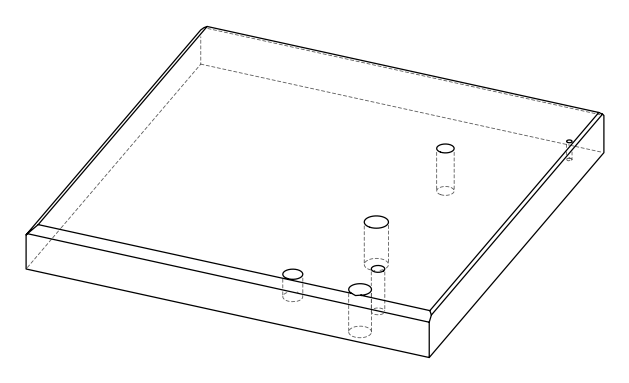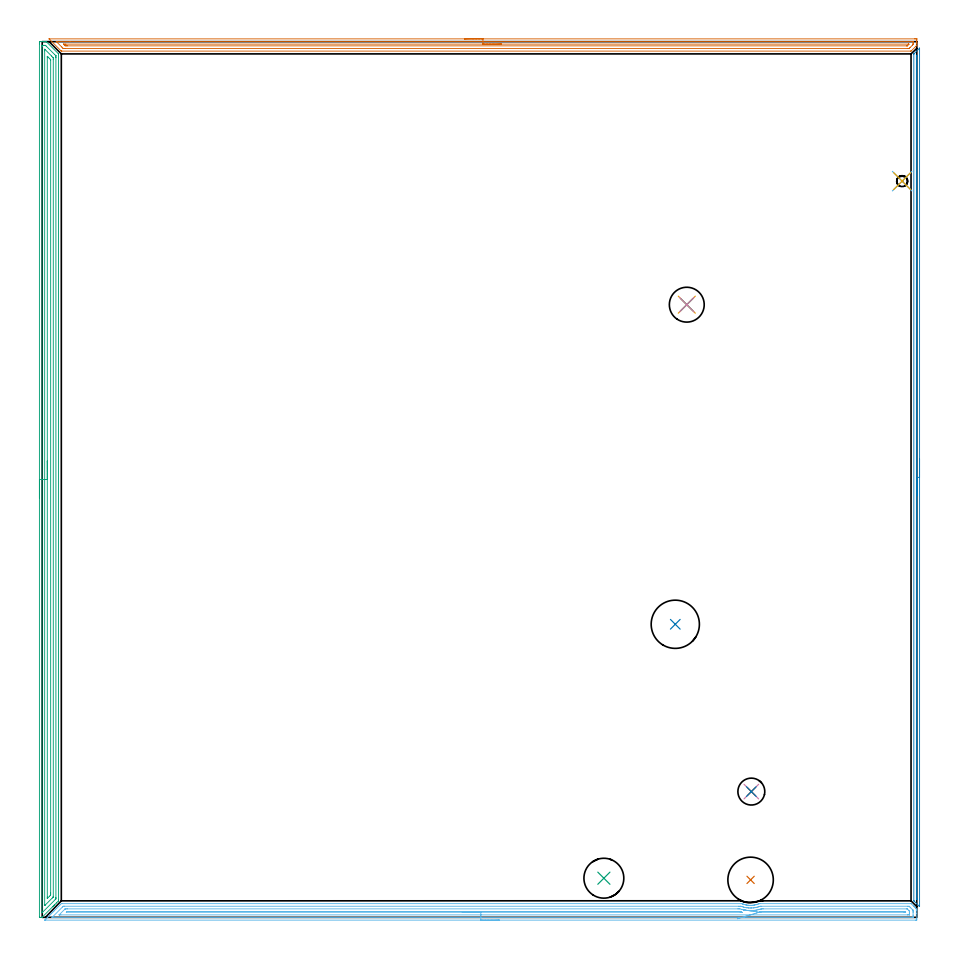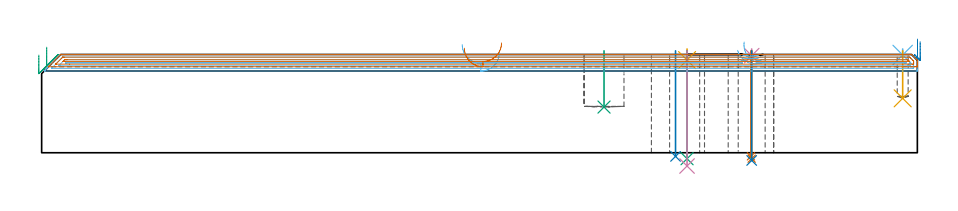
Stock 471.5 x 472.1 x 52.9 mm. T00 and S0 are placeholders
(PLAN: 15 operations, 9 tool changes, 50.8 min)
(1 INDEXABLE_INSERT_DRILL_THROUGH_HOLE_FROM_SOLID | STEP1HOLE | NXT0302_020 | 0.23 min | 24908 mm3)
(2 INDEXABLE_INSERT_DRILL_THROUGH_HOLE_FROM_SOLID_1 | STEP1HOLE_1 | NXT0302_023 | 0.23 min | 28052 mm3)
(3 INDEXABLE_INSERT_DRILL_BLIND_HOLE_FROM_SOLID | STEP1POCKET | NXT0302_014 | 0.12 min | 10164 mm3)
(4 SPOT_DRILL | STEP1HOLE_2 | NXT0321_9005460120000 | 0.03 min | 2 mm3)
(5 SPOT_DRILL_1 | STEP1HOLE_3 | NXT0321_9005460120000 | 0.05 min | 181 mm3)
(6 SPOT_DRILL_2 | STEP1POCKET_1 | NXT0321_9005460120000 | 0.03 min | 2 mm3)
(7 DRILL_THROUGH_HOLE_INTO_CENTER | STEP1HOLE_2 | NXT0301_065 | 0.23 min | 3643 mm3)
(8 DRILL_TO_ENLARGE_THROUGH_HOLE | STEP1HOLE_2 | NXT0301_106 | 0.24 min | 5062 mm3)
(9 DRILL_THROUGH_HOLE_INTO_CENTER_1 | STEP1HOLE_3 | NXT0301_065 | 0.23 min | 3513 mm3)
(10 DRILL_TO_ENLARGE_THROUGH_HOLE_1 | STEP1HOLE_3 | UGT0301_256 | 0.25 min | 10960 mm3)
(11 DRILL_BLIND_HOLE_INTO_CENTER | STEP1POCKET_1 | NXT0301_030 | 0.1 min | 612 mm3)
(12 AREA_MILL | FG_CHAMFER_SURFACE | UGT0205_001 | 15.13 min | 18670 mm3)
(13 AREA_MILL_1 | FG_CHAMFER_SURFACE_1 | UGT0205_001 | 11.31 min | 10264 mm3)
(14 AREA_MILL_2 | FG_CHAMFER_SURFACE_2 | UGT0205_001 | 7.5 min | 2202 mm3)
(15 AREA_MILL_3 | FG_CHAMFER_SURFACE_3 | UGT0205_001 | 15.15 min | 24588 mm3)
(TOOL NXT0302_020 | Index. Insert Drill 24.5mm [880-D2450L25-03] | D24.5 PA176 FL74 Z2)
(TOOL NXT0302_023 | Index. Insert Drill 26mm [880-D2600L32-05] | D26 PA176 FL130 Z2)
(TOOL NXT0302_014 | Index. Insert Drill 21.5mm [880-D2150L25-03] | D21.5 PA176 FL65 Z2)
(TOOL NXT0321_9005460120000 | NC Spot Drill, 142deg, 12mm, Carbide, Uncoated | D12 PA142 FL30 Z2)
(TOOL NXT0301_065 | Carbide Drill 9.4mm [860.1-0940-075A1-MM 2214] | D9.4 PA140 FL98 Z2)
(TOOL NXT0301_106 | Carbide Drill 14.5mm [860.1-1450-073A1-MM 2214] | D14.5 PA140 FL83 Z2)
(TOOL UGT0301_256 | Twist Drill 18.8 mm | D18.8 PA118 FL135 Z2)
(TOOL NXT0301_030 | Carbide Drill 5.9mm [860.1-0590-018A1-MM 2214] | D5.9 PA140 FL28 Z2)
(TOOL UGT0205_001 | Chamfer Mill 20 x 3 x 45 deg. | D20 FL50 Z2)
(OP 1 INDEXABLE_INSERT_DRILL_THROUGH_HOLE_FROM_SOLID)
G17 G21 G94 G90
T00 M6
G54
G17 G0 G90 X381.9 Y20.2 S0 M3
G43 Z62.9 H1
G94 G81 G98 Z-1.928 F250. R54.9
G80
M5
M2
(OP 2 INDEXABLE_INSERT_DRILL_THROUGH_HOLE_FROM_SOLID_1)
G17 G21 G94 G90
T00 M6
G54
G17 G0 G90 X341.3 Y158. S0 M3
G43 Z62.9 H1
G94 G81 G98 Z-1.954 F250. R54.9
G80
M5
M2
(OP 3 INDEXABLE_INSERT_DRILL_BLIND_HOLE_FROM_SOLID)
G17 G21 G94 G90
T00 M6
G54
G17 G0 G90 X302.8 Y21.1 S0 M3
G43 Z62.9 H1
G94 G81 G98 Z24.6 F250. R54.9
G80
M5
M2
(OP 4 SPOT_DRILL)
G17 G21 G94 G90
T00 M6
G54
G17 G0 G90 X382.3 Y67.8 S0 M3
G43 Z62.9 H0
G94 G81 G98 Z52.272 F250. R55.9
G80
M5
M2
(OP 5 SPOT_DRILL_1)
G17 G21 G94 G90
T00 M6
G54
G17 G0 G90 X347.5 Y330.3 S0 M3
G43 Z62.9 H0
G94 G81 G98 Z49.9 F250. R55.9
G80
M5
M2
(OP 6 SPOT_DRILL_2)
G17 G21 G94 G90
T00 M6
G54
G17 G0 G90 X463.6 Y396.9 S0 M3
G43 Z62.9 H0
G94 G81 G98 Z52.646 F250. R55.9
G80
M5
M2
(OP 7 DRILL_THROUGH_HOLE_INTO_CENTER)
G17 G21 G94 G90
T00 M6
G54
G17 G0 G90 X382.3 Y67.8 S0 M3
G43 Z62.9 H1
G94 G73 G98 Z-3.211 F250. Q9.352 R54.9
G80
M5
M2
(OP 8 DRILL_TO_ENLARGE_THROUGH_HOLE)
G17 G21 G94 G90
T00 M6
G54
G17 G0 G90 X382.3 Y67.8 S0 M3
G43 Z62.9 H1
G94 G73 G98 Z-4.139 F250. Q14.26 R54.9
G80
M5
M2
(OP 9 DRILL_THROUGH_HOLE_INTO_CENTER_1)
G17 G21 G94 G90
T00 M6
G54
G17 G0 G90 X347.5 Y330.3 S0 M3
G43 Z62.9 H1
G94 G73 G98 Z-3.211 F250. Q9.352 R54.9
G80
M5
M2
(OP 10 DRILL_TO_ENLARGE_THROUGH_HOLE_1)
G17 G21 G94 G90
T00 M6
G54
G17 G0 G90 X347.5 Y330.3 S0 M3
G43 Z62.9 H0
G94 G73 G98 Z-7.148 F250. Q15.012 R54.9
G80
M5
M2
(OP 11 DRILL_BLIND_HOLE_INTO_CENTER)
G17 G21 G94 G90
T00 M6
G54
G17 G0 G90 X463.6 Y396.9 S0 M3
G43 Z62.9 H1
G94 G81 G98 Z29.3 F250. R54.9
G80
M5
M2
(OP 12 AREA_MILL)
G17 G21 G94 G90
T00 M6
G54
G17 G0 G90 X246.45 Y-1.5 S1061 M3
G43 Z62.9 H0
Z54.
G94 G1 X246.412 Z53.128 F250.
X246.298 Z52.264
X246.109 Z51.412
X245.847 Z50.58
X245.513 Z49.774
X245.11 Z49.
X244.642 Z48.264
X244.11 Z47.572
X243.521 Z46.929
X242.878 Z46.34
X242.186 Z45.809
X241.45 Z45.34
X240.676 Z44.937
X239.87 Z44.603
X239.038 Z44.341
X238.186 Z44.152
X237.322 Z44.038
X236.45 Z44.
X1.551
X1.415 Y-1.496 Z44.002
X1.441 Y-1.466 Z44.033
X1.568 Y-1.332 Z44.166
X2.014 Y-0.884 Z44.613
X2.168 Y-0.73 Z44.765
X2.461 Y-0.439 Z45.061
X3.051 Y0.153 Z45.649
X3.374 Y0.474 Z45.974
X3.935 Y1.036 Z46.532
X4.299 Y1.399 Z46.898
X4.818 Y1.92 Z47.416
X5.408 Y2.508 Z48.008
X5.587 Y2.688 Z48.185
X5.701 Y2.803 Z48.3
X6.291 Y3.392 Z48.891
X6.48 Y3.581 Z49.079
X6.585 Y3.686 Z49.183
X7.175 Y4.275 Z49.775
X7.819 Y4.92 Z50.419
X8.713 Y5.813 Z51.312
X9.606 Y6.706 Z52.205
X10.268 Y7.368 Z52.867
X10.295 Y7.397 Z52.887
X10.944 Y7.4 Z52.9
X377.111
X377.166 Y7.395 Z52.892
X377.196 Y7.391 Z52.887
X377.579 Y7.248 Z52.742
X377.651 Y7.219 Z52.719
X377.729 Y7.191 Z52.688
X377.756 Y7.18 Z52.678
X378.005 Y7.097 Z52.593
X378.202 Y7.03 Z52.527
X378.293 Y7.003 Z52.5
X378.451 Y6.957 Z52.452
X378.556 Y6.924 Z52.422
X378.651 Y6.896 Z52.394
X379.126 Y6.775 Z52.274
X379.344 Y6.728 Z52.224
X379.545 Y6.683 Z52.181
X379.74 Y6.645 Z52.144
X379.75 Y6.643 Z52.142
X380.089 Y6.589 Z52.088
X380.439 Y6.543 Z52.039
X380.684 Y6.521 Z52.011
X380.886 Y6.498 Z51.994
X380.979 Y6.492 Z51.989
X381.334 Y6.468 Z51.968
X381.65 Y6.46 Z51.955
X381.699 Z51.957
X381.7 Y6.459 Z51.958
Y6.458 Z51.957
X381.781 Y6.456 Z51.955
X382.228 Y6.462 Z51.957
X382.47 Y6.474 Z51.967
X382.691 Y6.482 Z51.981
X382.984 Y6.506 Z52.005
X383.122 Y6.518 Z52.016
X383.363 Y6.548 Z52.044
X383.57 Y6.572 Z52.069
X383.968 Y6.63 Z52.129
X384.017 Y6.637 Z52.137
X384.06 Y6.645 Z52.144
X384.703 Y6.79 Z52.287
X384.812 Y6.813 Z52.312
X384.911 Y6.836 Z52.334
X385.359 Y6.955 Z52.453
X385.565 Y7.02 Z52.517
X385.805 Y7.095 Z52.593
X386.25 Y7.254 Z52.75
X386.519 Y7.359 Z52.853
X386.633 Y7.398 Z52.884
X386.935 Y7.4 Z52.9
X468.207
X468.406 Y7.395 Z52.889
X468.434 Y7.366 Z52.866
X469.695 Y6.106 Z51.604
X469.761 Y6.041 Z51.538
X469.943 Y5.857 Z51.357
X469.993 Y5.807 Z51.307
X470.644 Y5.158 Z50.655
X470.696 Y5.105 Z50.604
X470.886 Y4.915 Z50.414
X471.332 Y4.467 Z49.965
X471.49 Y4.299 Z49.798
X471.492 Y4.275 Z49.774
X471.5 Y3.611 Z49.11
Y2.177 Z47.673
Y-0.749 Z44.747
X471.497 Y-1.024 Z44.472
X471.491 Y-1.491 Z44.005
X471.361 Y-1.495 Z44.003
X470.886 Y-1.5 Z44.
X236.45
Y-0.086 Z45.414
X5.587 Y-0.085 Z45.415
X5.53
X5.301 Y-0.079 Z45.421
X5.314 Y-0.047 Z45.453
X5.399 Y0.044 Z45.544
X5.491 Y0.139 Z45.639
X5.587 Y0.237 Z45.737
X5.841 Y0.491 Z45.991
X10.945 Y5.596 Z51.096
X11.171 Y5.818 Z51.318
X11.269 Y5.912 Z51.412
X11.328 Y5.967 Z51.467
X11.421 Y5.979 Z51.479
X11.838 Y5.985 Z51.485
X11.895
X375.325 Y5.986 Z51.486
X376.218 Y5.984 Z51.484
X376.277
X376.696 Y5.968 Z51.468
X377.111 Y5.831 Z51.331
X377.426 Y5.73 Z51.23
X378.005 Y5.564 Z51.064
X378.186 Y5.517 Z51.017
X378.791 Y5.369 Z50.869
X378.898 Y5.346 Z50.846
X378.984 Y5.329 Z50.829
X379.773 Y5.192 Z50.692
X379.791 Y5.19 Z50.69
X380.022 Y5.158 Z50.658
X380.684 Y5.093 Z50.593
X380.755 Y5.087 Z50.587
X381.577 Y5.051 Z50.551
X381.688 Y5.048 Z50.548
X382.47 Y5.059 Z50.559
X382.567 Y5.062 Z50.562
X383.363 Y5.115 Z50.615
X383.403 Y5.119 Z50.619
X383.749 Y5.158 Z50.658
X384.194 Y5.219 Z50.719
X384.256 Y5.228 Z50.728
X384.295 Y5.235 Z50.735
X384.7 Y5.312 Z50.812
X385.036 Y5.382 Z50.882
X385.149 Y5.408 Z50.908
X385.664 Y5.532 Z51.032
X386.042 Y5.632 Z51.132
X386.359 Y5.728 Z51.228
X386.935 Y5.914 Z51.414
X387.033 Y5.944 Z51.444
X387.11 Y5.967 Z51.467
X387.202 Y5.979 Z51.479
X387.885 Y5.986 Z51.486
X466.477 Y5.985 Z51.485
X467.313 Y5.979 Z51.479
X467.364 Y5.975 Z51.475
X467.419 Y5.923 Z51.423
X467.532 Y5.814 Z51.314
X467.755 Y5.595 Z51.095
X468.193 Y5.158 Z50.658
X469.1 Y4.251 Z49.751
X469.315 Y4.034 Z49.534
X469.42 Y3.924 Z49.424
X469.469 Y3.869 Z49.369
X469.49 Y3.839 Z49.339
X469.492 Y3.787 Z49.287
X469.497 Y3.392 Z48.892
X469.5 Y2.996 Z48.496
Y2.508 Z48.008
Y1.229 Z46.729
X469.499 Y0.742 Z46.242
X469.498 Y0.348 Z45.848
X469.49 Y-0.049 Z45.451
X469.483 Y-0.08 Z45.42
X469.465 Y-0.081 Z45.419
X469.413 Y-0.084 Z45.416
X469.309 Y-0.085 Z45.415
X469.1 Y-0.086 Z45.414
X236.45
Y1.328 Z46.828
X10.052 Y1.329 Z46.829
X9.458
X9.183 Y1.333 Z46.833
X9.159 Y1.335 Z46.835
X9.148 Y1.339 Z46.839
X9.152 Y1.347 Z46.847
X9.159 Y1.359 Z46.859
X12.075 Y4.275 Z49.775
X12.297 Y4.489 Z49.989
X12.361 Y4.55 Z50.05
X12.392 Y4.565 Z50.065
X12.436 Y4.567 Z50.067
X12.731 Y4.57 Z50.07
X13.325 Y4.571 Z50.071
X13.625
X375.026
X375.325 Y4.57 Z50.07
X375.925 Y4.564 Z50.064
X376.218 Y4.557 Z50.057
X377.094 Y4.292 Z49.792
X377.111 Y4.287 Z49.787
X377.155 Y4.275 Z49.775
X378.005 Y4.069 Z49.569
X378.276 Y4.006 Z49.506
X378.898 Y3.893 Z49.393
X379.363 Y3.815 Z49.315
X379.791 Y3.759 Z49.259
X380.373 Y3.699 Z49.199
X380.684 Y3.678 Z49.178
X381.32 Y3.646 Z49.146
X381.577 Y3.637 Z49.137
X382.218 Y3.641 Z49.141
X382.47 Y3.646 Z49.146
X383.072 Y3.679 Z49.179
X383.363 Y3.699 Z49.199
X383.895 Y3.748 Z49.248
X384.256 Y3.794 Z49.294
X384.683 Y3.853 Z49.353
X385.149 Y3.933 Z49.433
X385.435 Y3.993 Z49.493
X386.042 Y4.127 Z49.627
X386.163 Y4.155 Z49.655
X386.642 Y4.275 Z49.775
X386.87 Y4.339 Z49.839
X386.935 Y4.359 Z49.859
X387.552 Y4.549 Z50.049
X387.606 Y4.564 Z50.064
X387.679 Y4.567 Z50.067
X387.829 Y4.569 Z50.069
X388.422 Y4.571 Z50.071
X388.722 Y4.572 Z50.072
X466.121 Y4.571 Z50.071
X466.27 Y4.57 Z50.07
X466.307 Y4.567 Z50.067
X466.321 Y4.565 Z50.065
X466.344 Y4.547 Z50.047
X466.42 Y4.479 Z49.979
X466.625 Y4.275 Z49.775
X467.313 Y3.58 Z49.08
X467.49 Y3.392 Z48.892
X467.496 Y3.211 Z48.711
X467.5 Y2.508 Z48.008
Y2.324 Z47.824
Y1.625 Z47.125
X467.499 Y1.442 Z46.942
X467.494 Y1.379 Z46.879
X467.49 Y1.337 Z46.837
X467.462 Y1.335 Z46.835
X467.313 Y1.332 Z46.832
X466.72 Y1.329 Z46.829
X466.42
X236.45 Y1.328 Z46.828
Y2.743 Z48.243
X13.123
X13.041 Y2.745 Z48.245
X13.009 Y2.747 Z48.247
X13.007 Y2.748 Z48.248
X13.009 Y2.754 Z48.254
X13.041 Y2.79 Z48.29
X13.123 Y2.873 Z48.373
X13.19 Y2.938 Z48.438
X13.347 Y3.087 Z48.587
X13.42 Y3.15 Z48.65
X13.625 Y3.154 Z48.654
X13.863 Y3.156 Z48.656
X15.411 Y3.157 Z48.657
X374.906
X375.325 Y3.156 Z48.656
X375.566 Y3.154 Z48.654
X375.733 Y3.15 Z48.65
X376.218 Y3.019 Z48.519
X376.736 Y2.88 Z48.38
X377.143 Y2.776 Z48.276
X377.215 Y2.754 Z48.254
X377.231 Y2.748 Z48.248
X377.225 Y2.747 Z48.247
X377.186 Y2.744 Z48.244
X377.111 Y2.743 Z48.243
X376.875
X236.45
X235.578 Z48.281
X234.714 Z48.395
X233.862 Z48.583
X233.03 Z48.846
X232.224 Z49.18
X231.45 Z49.582
X230.714 Z50.051
X230.022 Z50.582
X229.379 Z51.172
X228.79 Z51.815
X228.258 Z52.507
X227.79 Z53.243
X227.387 Z54.016
X227.053 Z54.822
X226.791 Z55.654
X226.602 Z56.506
X226.488 Z57.371
X226.45 Z58.243
G0 Z62.9
X374.745 Y-0.753
Z55.143
G1 X375.008 Y-0.675 Z54.315
X375.34 Y-0.577 Z53.514
X375.738 Y-0.459 Z52.746
X376.197 Y-0.323 Z52.018
X376.717 Y-0.169 Z51.334
X377.291 Y0.001 Z50.699
X377.916 Y0.187 Z50.12
X378.587 Y0.386 Z49.599
X379.299 Y0.597 Z49.142
X380.047 Y0.818 Z48.75
X380.824 Y1.049 Z48.429
X381.626 Y1.286 Z48.179
X382.445 Y1.529 Z48.003
X383.276 Y1.775 Z47.902
X384.112 Y2.023 Z47.877
X384.947 Y2.27 Z47.928
X385.775 Y2.516 Z48.055
X386.588 Y2.757 Z48.257
X386.639 Y2.772 Z48.272
X386.663 Y2.778 Z48.278
X386.879 Y2.832 Z48.332
X386.935 Y2.846 Z48.346
X387.371 Y2.961 Z48.461
X387.588 Y3.02 Z48.52
X387.829 Y3.086 Z48.586
X388.071 Y3.151 Z48.651
X388.959 Y3.157 Z48.657
X464.634 Y3.156 Z48.656
X464.873 Y3.155 Z48.655
X465.285 Y3.15 Z48.65
X465.49 Y2.948 Z48.448
Y2.75 Z48.25
X465.287 Y2.746 Z48.246
X464.871 Y2.744 Z48.244
X464.634 Y2.743 Z48.243
X387.311
X386.935 Y2.744 Z48.244
X386.695 Y2.746 Z48.246
X386.636 Y2.75 Z48.25
X386.588 Y2.757 Z48.257
X385.741 Y2.884 Z48.423
X384.912 Y3.009 Z48.662
X384.106 Y3.13 Z48.974
X383.331 Y3.247 Z49.356
X382.591 Y3.358 Z49.805
X381.892 Y3.463 Z50.317
X381.241 Y3.561 Z50.889
X380.641 Y3.651 Z51.516
X380.098 Y3.733 Z52.194
X379.615 Y3.805 Z52.917
X379.196 Y3.868 Z53.679
X378.845 Y3.921 Z54.476
X378.563 Y3.963 Z55.301
X378.354 Y3.995 Z56.147
X378.218 Y4.015 Z57.009
X378.157 Y4.024 Z57.879
X378.172 Y4.022 Z58.751
X378.261 Y4.009 Z59.619
G0 Z62.9
M5
M2
(OP 13 AREA_MILL_1)
G17 G21 G94 G90
T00 M6
G54
G17 G0 G90 X227.6 Y473.6 S1061 M3
G43 Z62.9 H0
Z56.3
G94 G1 X227.638 Z55.428 F250.
X227.752 Z54.564
X227.941 Z53.712
X228.203 Z52.88
X228.537 Z52.074
X228.94 Z51.3
X229.409 Z50.564
X229.94 Z49.872
X230.529 Z49.229
X231.172 Z48.64
X231.864 Z48.109
X232.6 Z47.64
X233.374 Z47.237
X234.18 Z46.903
X235.012 Z46.641
X235.864 Z46.452
X236.729 Z46.338
X237.6 Z46.3
X470.256
X470.876 Y473.599 Z46.301
X471.489 Y473.594 Z46.302
X471.493 Y473.591 Z46.304
X471.5 Y472.98 Z46.914
Y472.441 Z47.456
Y472.087 Z47.809
Y471.547 Z48.348
Y471.193 Z48.701
Y470.099 Z49.799
X471.477 Y470.077 Z49.823
X471.472 Y470.072 Z49.828
X471.255 Y469.853 Z50.043
X470.876 Y469.475 Z50.423
X468.518 Y467.12 Z52.78
X468.395 Y467.004 Z52.89
X468.195 Y467. Z52.9
X10.581
X10.305 Y467.004 Z52.89
X10.169 Y467.131 Z52.769
X4.026 Y473.273 Z46.626
X3.871 Y473.427 Z46.47
X3.728 Y473.575 Z46.323
X3.717 Y473.594 Z46.303
X3.728 Y473.599 Z46.299
X237.6 Y473.6 Z46.3
Y472.186 Z47.714
X469.088 Y472.185 Z47.715
X469.187 Y472.184 Z47.716
X469.385 Y472.179 Z47.721
X469.491 Y472.175 Z47.725
X469.494 Y472.145 Z47.755
X469.496 Y472.087 Z47.813
X469.499 Y471.676 Z48.224
X469.498 Y471.193 Z48.707
X469.494 Y470.788 Z49.112
X469.484 Y470.546 Z49.354
X469.248 Y470.3 Z49.6
X469.169 Y470.219 Z49.681
X467.828 Y468.879 Z51.021
X467.457 Y468.513 Z51.387
X467.376 Y468.438 Z51.462
X467.347 Y468.421 Z51.479
X466.407 Y468.414 Z51.486
X12.368
X11.572 Y468.416 Z51.484
X11.474 Y468.418 Z51.483
X11.377 Y468.421 Z51.479
X11.331 Y468.43 Z51.47
X11.301 Y468.456 Z51.444
X11.24 Y468.513 Z51.387
X10.581 Y469.169 Z50.731
X7.899 Y471.85 Z48.05
X7.665 Y472.087 Z47.813
X7.59 Y472.168 Z47.732
X7.584 Y472.177 Z47.723
X7.587 Y472.179 Z47.721
X7.636 Y472.183 Z47.717
X7.702 Y472.185 Z47.715
X15.078 Y472.186 Z47.714
X237.6
Y470.771 Z49.129
X467.069
X467.142 Y470.769 Z49.131
X467.22 Y470.765 Z49.135
X467.248 Y470.759 Z49.141
X467.224 Y470.733 Z49.167
X467.049 Y470.552 Z49.348
X466.8 Y470.3 Z49.6
X466.604 Y470.103 Z49.797
X466.407 Y469.908 Z49.992
X466.346 Y469.854 Z50.046
X466.323 Y469.835 Z50.065
X466.301 Y469.834 Z50.066
X466.196 Y469.831 Z50.069
X465.985 Y469.829 Z50.071
X13.734
X13.262 Y469.83 Z50.07
X12.836 Y469.832 Z50.068
X12.368 Y469.838 Z50.062
X11.903 Y470.3 Z49.6
X11.474 Y470.73 Z49.17
X11.447 Y470.764 Z49.136
X11.474 Y470.766 Z49.134
X11.898 Y470.77 Z49.13
X12.368 Y470.771 Z49.129
X12.79
X237.6
X238.472 Z49.167
X239.337 Z49.28
X240.188 Z49.469
X241.02 Z49.732
X241.826 Z50.065
X242.6 Z50.468
X243.336 Z50.937
X244.028 Z51.468
X244.671 Z52.057
X245.261 Y470.772 Z52.701
X245.792 Z53.393
X246.26 Z54.129
X246.663 Z54.902
X246.997 Z55.708
X247.259 Z56.54
X247.448 Z57.392
X247.562 Z58.257
X247.6 Z59.129
G0 Z62.9
M5
M2
(OP 14 AREA_MILL_2)
G17 G21 G94 G90
T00 M6
G54
G17 G0 G90 X473. Y247.2 S1061 M3
G43 Z62.9 H0
Z59.8
G94 G1 Y247.162 Z58.928 F250.
Y247.048 Z58.064
Y246.859 Z57.212
Y246.597 Z56.38
Y246.263 Z55.574
Y245.86 Z54.8
Y245.392 Z54.064
Y244.86 Z53.372
Y244.271 Z52.729
Y243.628 Z52.14
Y242.936 Z51.608
Y242.2 Z51.14
Y241.426 Z50.737
Y240.62 Z50.403
Y239.788 Z50.141
Y238.937 Z49.952
Y238.072 Z49.838
Y237.2 Z49.8
Y5.964 Z49.799
X472.999 Y5.9
X472.998 Y5.861 Z49.797
X472.994 Y5.839 Z49.799
X472.991 Y5.818 Z49.801
X472.922 Y5.876 Z49.873
X472.799 Y6. Z50.
X471.497 Y7.303 Z51.303
X470.139 Y8.661 Z52.661
X469.964 Y8.838 Z52.833
X469.903 Y8.905 Z52.889
X469.9 Y9.089 Z52.9
Y465.311
X469.903 Y465.495 Z52.889
X469.964 Y465.562 Z52.833
X470.139 Y465.739 Z52.661
X472.864 Y468.465 Z49.934
X472.921 Y468.524 Z49.873
X472.99 Y468.582 Z49.801
X472.994 Y468.562 Z49.799
X472.997 Y468.539 Z49.798
X472.999 Y468.5 Z49.799
Y468.453
X473. Y237.2 Z49.8
X471.586 Z51.214
X471.585 Y10.289 Z51.215
X471.583 Y9.982 Z51.217
X471.579 Y9.704 Z51.221
X471.575 Y9.686 Z51.225
X471.54 Y9.718 Z51.26
X471.452 Y9.803 Z51.348
X471.363 Y9.895 Z51.437
X471.321 Y9.94 Z51.479
X471.32 Y9.982 Z51.48
X471.316 Y10.261 Z51.484
X471.315 Y10.567 Z51.485
X471.314 Y10.874 Z51.486
Y463.805
X471.316 Y464.111 Z51.484
X471.32 Y464.418 Z51.48
X471.321 Y464.45 Z51.479
X471.335 Y464.473 Z51.465
X471.362 Y464.508 Z51.438
X471.391 Y464.539 Z51.409
X471.583 Y464.728 Z51.217
X471.584 Y464.727 Z51.216
X471.585 Y464.418 Z51.215
X471.586 Y464.112 Z51.214
Y237.2
Y236.328 Z51.252
Y235.464 Z51.366
Y234.612 Z51.555
Y233.78 Z51.817
Y232.974 Z52.151
Y232.2 Z52.554
Y231.464 Z53.023
Y230.772 Z53.554
Y230.129 Z54.143
Y229.54 Z54.786
Y229.009 Z55.479
Y228.54 Z56.214
Y228.137 Z56.988
Y227.803 Z57.794
Y227.541 Z58.626
Y227.352 Z59.478
Y227.238 Z60.343
Y227.2 Z61.214
G0 Z62.9
M5
M2
(OP 15 AREA_MILL_3)
G17 G21 G94 G90
T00 M6
G54
G17 G0 G90 X-1.5 Y226.05 S1061 M3
G43 Z62.9 H0
Z52.6
G94 G1 Y226.088 Z51.728 F250.
Y226.202 Z50.864
Y226.391 Z50.012
Y226.653 Z49.18
Y226.987 Z48.374
Y227.39 Z47.6
Y227.859 Z46.864
Y228.39 Z46.172
Y228.979 Z45.529
Y229.622 Z44.94
Y230.314 Z44.408
Y231.05 Z43.94
Y231.824 Z43.537
Y232.63 Z43.203
Y233.462 Z42.941
Y234.314 Z42.752
Y235.178 Z42.638
Y236.05 Z42.6
Y470.939
X-1.499 Y471.48 Z42.601
X-1.496 Y471.828
X-1.492 Y472.09 Z42.603
X-1.156 Y472.1 Z42.939
X0.253 Z44.35
X0.592 Z44.687
X1.269 Z45.368
X2.001 Z46.1
X2.173 Y472.097 Z46.265
X2.212 Y472.09 Z46.304
X2.339 Y471.961 Z46.438
X2.374 Y471.927 Z46.472
X8.636 Y465.663 Z52.736
X8.796 Y465.495 Z52.89
X8.8 Y465.226 Z52.9
Y9.554
X8.799 Y8.905 Z52.886
X8.654 Y8.753 Z52.753
X7.668 Y7.768 Z51.767
X6.774 Y6.874 Z50.874
X6.708 Y6.807 Z50.805
X6.645 Y6.744 Z50.744
X6.477 Y6.576 Z50.576
X6.417 Y6.515 Z50.514
X6.36 Y6.459 Z50.459
X6.179 Y6.278 Z50.278
X6.126 Y6.224 Z50.223
X6.075 Y6.174 Z50.174
X5.881 Y5.981 Z49.98
X5.834 Y5.933 Z49.932
X5.79 Y5.889 Z49.889
X5.583 Y5.683 Z49.682
X0.009 Y0.108 Z44.108
X-0.078 Y0.024 Z44.02
X-0.109 Y0.002 Z43.988
X-0.282 Y0. Z43.816
X-0.353 Z43.746
X-1.156 Z42.939
X-1.325 Z42.77
X-1.493 Y0.001 Z42.603
X-1.494 Y0.002 Z42.602
X-1.498 Y0.173
X-1.5 Y0.349 Z42.6
Y236.05
X-0.086 Z44.014
Y469.492
X-0.085 Y469.693 Z44.015
X-0.081 Y470.039 Z44.019
X-0.079 Y470.079 Z44.021
X-0.074 Y470.09 Z44.026
X-0.044 Y470.093 Z44.056
X0.061 Y470.098 Z44.161
X0.194 Y470.1 Z44.294
X0.592 Z44.692
X1.068 Z45.168
X1.466 Y470.098 Z45.566
X1.598 Y470.095 Z45.698
X1.703 Y470.09 Z45.803
X1.762 Y470.077 Z45.862
X1.804 Y470.036 Z45.904
X2.156 Y469.693 Z46.256
X6.708 Y465.142 Z50.808
X7.108 Y464.741 Z51.208
X7.31 Y464.534 Z51.41
X7.359 Y464.48 Z51.459
X7.379 Y464.456 Z51.479
X7.381 Y464.431 Z51.481
X7.383 Y464.332 Z51.483
X7.386 Y463.64 Z51.486
Y463.439
X7.385 Y10.649 Z51.485
X7.384 Y10.448 Z51.484
X7.379 Y10.102 Z51.479
X7.375 Y9.937 Z51.475
X7.293 Y9.851 Z51.393
X7.004 Y9.554 Z51.104
X0.114 Y2.665 Z44.214
X-0.038 Y2.516 Z44.062
X-0.07 Y2.488 Z44.03
X-0.079 Y2.482 Z44.021
X-0.08 Y2.499 Z44.02
X-0.084 Y2.596 Z44.016
X-0.085 Y2.702 Z44.015
X-0.086 Y236.05 Z44.014
X1.328 Z45.428
X1.329 Y467.153 Z45.429
X1.334 Y467.906 Z45.434
X1.335 Y468.039 Z45.435
X1.466 Y467.931 Z45.566
X1.493 Y467.906 Z45.593
X5.068 Y464.332 Z49.168
X5.834 Y463.562 Z49.934
X5.955 Y463.439 Z50.055
X5.964 Y463.306 Z50.064
X5.97 Y462.545 Z50.07
X5.971 Y462.406 Z50.071
Y11.341
X5.97 Y11.203 Z50.07
X5.967 Y11.061 Z50.067
X5.964 Y10.975 Z50.064
X5.931 Y10.939 Z50.031
X5.834 Y10.837 Z49.934
X5.644 Y10.643 Z49.744
X5.449 Y10.448 Z49.549
X1.466 Y6.465 Z45.566
X1.398 Y6.4 Z45.498
X1.344 Y6.351 Z45.444
X1.336 Y6.346 Z45.436
X1.334 Y6.374 Z45.434
X1.331 Y6.454 Z45.431
X1.329 Y6.734 Z45.429
X1.328 Y6.874 Z45.428
Y236.05
X2.743 Z46.843
Y463.439
X2.744 Y463.918 Z46.844
X2.747 Y464.08 Z46.847
X2.749 Y464.19 Z46.849
X2.924 Y464.02 Z47.024
X3.213 Y463.736 Z47.313
X3.512 Y463.439 Z47.612
X4.087 Y462.864 Z48.187
X4.404 Y462.545 Z48.504
X4.513 Y462.431 Z48.613
X4.549 Y462.39 Z48.649
X4.552 Y462.364 Z48.652
X4.554 Y462.305 Z48.654
X4.557 Y462.065 Z48.657
Y13.128
X4.555 Y12.65 Z48.655
X4.55 Y12.235 Z48.65
X4.543 Y12.003 Z48.643
X3.991 Y11.44 Z48.091
X2.906 Y10.356 Z47.006
X2.835 Y10.287 Z46.935
X2.79 Y10.245 Z46.89
X2.754 Y10.214 Z46.854
X2.75 Y10.239 Z46.85
X2.745 Y10.357 Z46.845
X2.744 Y10.448 Z46.844
X2.743 Y10.651 Z46.843
Y10.929
Y236.05
Y236.922 Z46.881
Y237.787 Z46.995
Y238.638 Z47.183
Y239.47 Z47.446
Y240.276 Z47.78
Y241.05 Z48.182
Y241.786 Z48.651
Y242.478 Z49.182
Y243.121 Z49.772
Y243.71 Z50.415
Y244.242 Z51.107
Y244.71 Z51.843
Y245.113 Z52.616
Y245.447 Z53.422
Y245.709 Z54.254
Y245.898 Z55.106
Y246.012 Z55.971
Y246.05 Z56.843
G0 Z62.9
M5
M2
